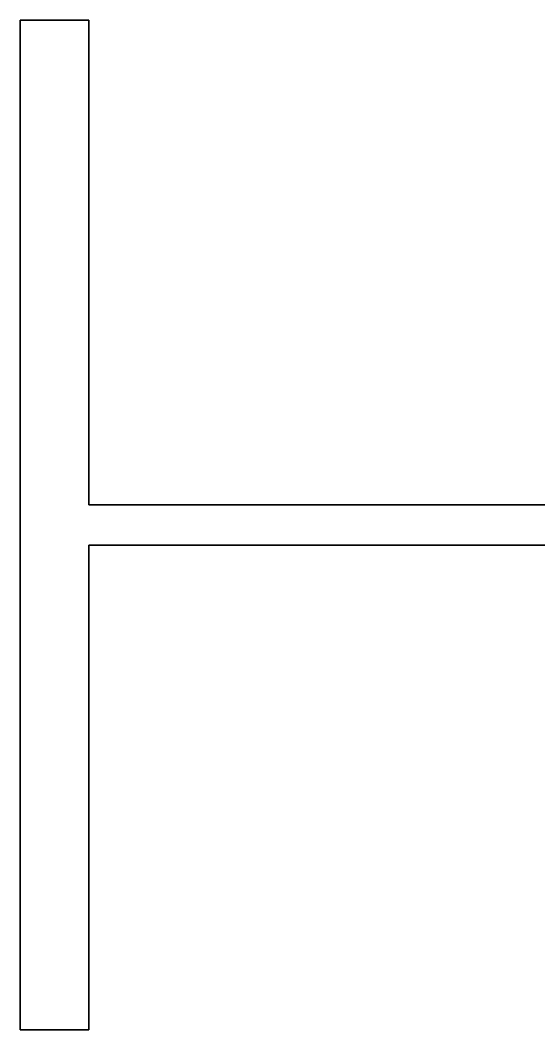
# Model space of a CAD drawing. Header units: millimetres. Extents: x -13428 to -11522, y -125 to 125.
# Drawn here: x -12281.6 to -12153.3, y -125 to 125 of the extents above; entities that cross this region are included whole.
import ezdxf

# ---------------------------------------------------------------- set-up
doc = ezdxf.new("R2010")
doc.units = ezdxf.units.MM
doc.header["$MEASUREMENT"] = 0

msp = doc.modelspace()

# ---------------------------------------------------------------- linework, layer by layer
for p, q in [((-12264.63, 125, 6126.65), (-12281.63, 125, 6126.65)), ((-12281.63, 125, 5126.65), (-12264.63, 125, 5126.65)), ((-12281.63, 125, 6126.65), (-12281.63, 125, 5126.65)), ((-12281.63, 125, 5126.65), (-12281.63, 125, 6126.65)), ((-12281.63, 125, 6126.65), (-12281.63, -125, 6126.65)), ((-12281.63, -125, 5126.65), (-12281.63, 125, 5126.65)), ((-12281.63, 125, 5126.65), (-12264.63, 125, 5126.65)), ((-12281.63, -125, 5126.65), (-12281.63, 125, 5126.65)), ((-12264.63, 125, 5126.65), (-12264.63, 125, 6126.65)), ((-12264.63, 5, 6126.65), (-12264.63, 125, 6126.65)), ((-12264.63, 125, 5126.65), (-12264.63, 5, 5126.65)), ((-12264.63, 125, 6126.65), (-12264.63, 125, 5126.65)), ((-12264.63, 125, 5126.65), (-12264.63, 5, 5126.65)), ((-12048.63, 5, 6126.65), (-12264.63, 5, 6126.65)), ((-12264.63, 5, 5126.65), (-12048.63, 5, 5126.65)), ((-12264.63, 5, 6126.65), (-12264.63, 5, 5126.65)), ((-12264.63, 5, 5126.65), (-12264.63, 5, 6126.65)), ((-12264.63, 5, 5126.65), (-12048.63, 5, 5126.65)), ((-12264.63, -5, 5126.65), (-12264.63, -5, 6126.65)), ((-12264.63, -5, 6126.65), (-12048.63, -5, 6126.65)), ((-12048.63, -5, 5126.65), (-12264.63, -5, 5126.65)), ((-12264.63, -125, 6126.65), (-12264.63, -5, 6126.65)), ((-12264.63, -5, 5126.65), (-12264.63, -125, 5126.65)), ((-12264.63, -5, 6126.65), (-12264.63, -5, 5126.65)), ((-12264.63, -5, 5126.65), (-12264.63, -125, 5126.65)), ((-12048.63, -5, 5126.65), (-12264.63, -5, 5126.65)), ((-12281.63, -125, 5126.65), (-12281.63, -125, 6126.65)), ((-12281.63, -125, 6126.65), (-12264.63, -125, 6126.65)), ((-12264.63, -125, 5126.65), (-12281.63, -125, 5126.65)), ((-12281.63, -125, 6126.65), (-12281.63, -125, 5126.65)), ((-12264.63, -125, 5126.65), (-12281.63, -125, 5126.65)), ((-12264.63, -125, 6126.65), (-12264.63, -125, 5126.65)), ((-12264.63, -125, 5126.65), (-12264.63, -125, 6126.65))]:
    msp.add_line(p, q)

doc.saveas('drawing.dxf')
